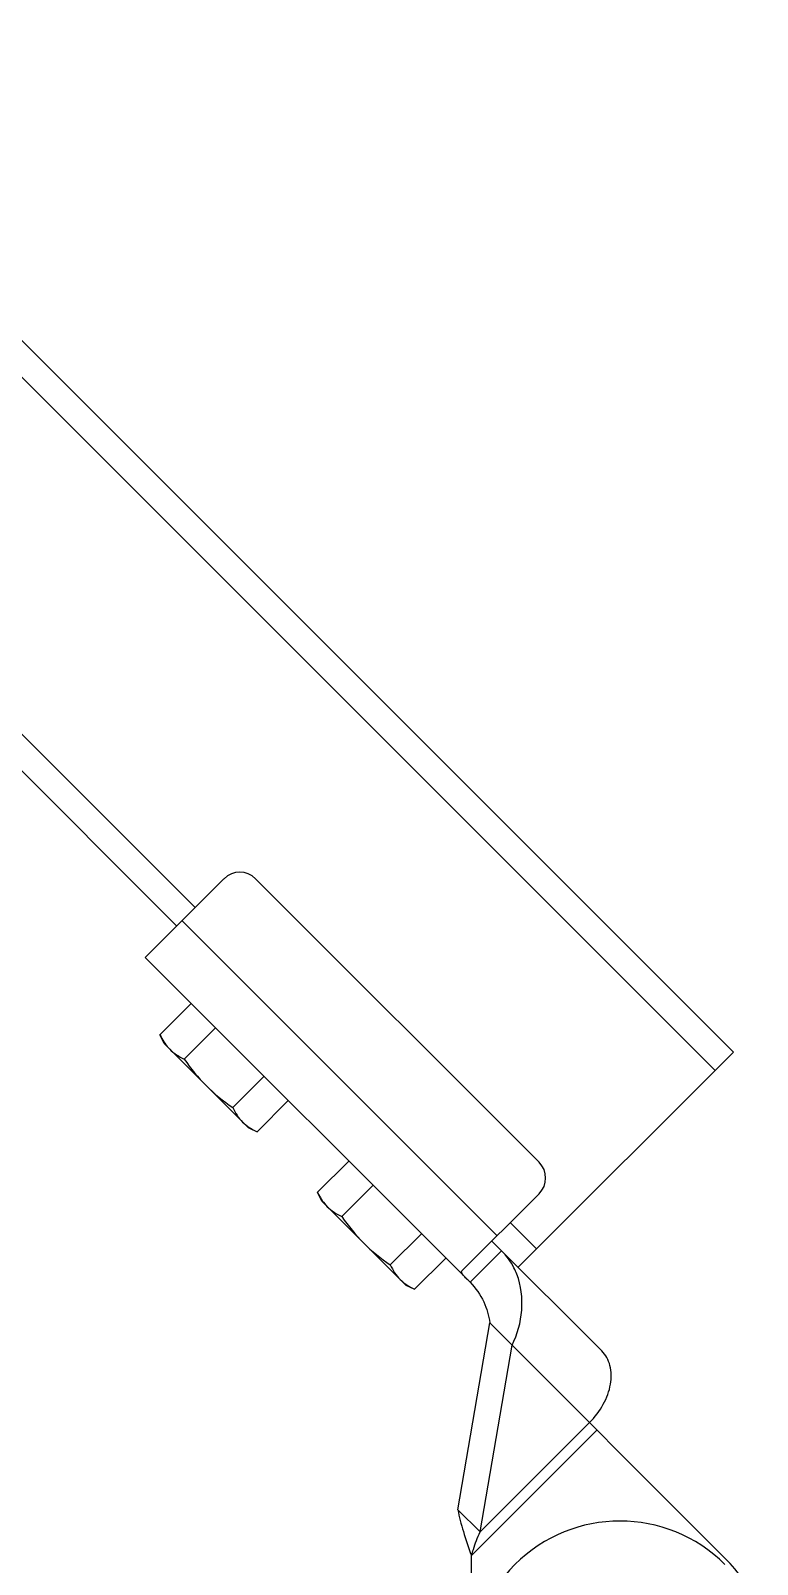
# Model space of a CAD drawing. Extents: x 27938 to 1507990, y 110129 to 923079.
# Drawn here: x 459503 to 460668, y 341410 to 343870 of the extents above; entities that cross this region are included whole.
import ezdxf

# ---------------------------------------------------------------- set-up
doc = ezdxf.new("R2010")
doc.units = 0
doc.header["$LTSCALE"] = 1000
doc.header["$MEASUREMENT"] = 0

msp = doc.modelspace()

# ---------------------------------------------------------------- linework, layer by layer
at = {"linetype": 'Continuous'}
for p, q in [((456420.8, 346440.9), (460629.7, 342232)), ((456391.4, 346411.4), (460600.2, 342202.6)), ((456652.4, 345577.9), (459766.7, 342463.6)), ((456622.9, 345548.4), (459737.3, 342434.1)), ((459686.7, 342383.6), (459813, 342509.9)), ((459863.5, 342509.9), (460318.2, 342055.2)), ((459745.7, 342442.5), (460250.8, 341937.4)), ((460207.5, 341862.8), (459686.7, 342383.6)), ((459760.5, 342309.8), (459710.4, 342259.7)), ((459799.4, 342270.9), (459749.3, 342220.8)), ((459717, 342245.5), (459710.4, 342259.7)), ((459717, 342245.5), (459851.7, 342110.8)), ((460629.7, 342232), (460284.5, 341886.9)), ((459877.2, 342193.2), (459827.1, 342143.1)), ((459916.1, 342154.3), (459866, 342104.2)), ((459851.7, 342110.8), (459866, 342104.2)), ((460013.1, 342057.2), (459963, 342007.1)), ((459969.6, 341992.9), (459963, 342007.1)), ((460052, 342018.3), (460001.9, 341968.3)), ((460194.3, 341880.9), (460318.2, 342004.7)), ((459969.6, 341992.9), (460104.3, 341858.2)), ((460271.9, 341958.4), (460314, 341916.3)), ((460129.7, 341940.6), (460079.6, 341890.5)), ((460242.4, 341928.9), (460418.6, 341752.8)), ((460168.6, 341901.7), (460118.5, 341851.6)), ((460207.5, 341862.8), (460258, 341913.3)), ((460104.3, 341858.2), (460118.5, 341851.6)), ((460187.8, 341498.1), (460239.1, 341797.5)), ((460239.1, 341797.5), (460616, 341420.6)), ((460223.5, 341462.4), (460274.8, 341761.8)), ((460398.9, 341637.8), (460223.5, 341462.4)), ((460209.5, 341424.6), (460410.8, 341625.9)), ((460187.8, 341498.1), (460223.5, 341462.4)), ((460209.5, 341241.8), (460209.5, 341424.6))]:
    msp.add_line(p, q, dxfattribs=at)
for centre, radius, start, end in [((459838.3, 342484.6), 35.7, 45, 135), ((460292.9, 342030), 35.7, 315, 45), ((460447.7, 341241.8), 238.1, 45, 225), ((460447.7, 341252.2), 238.1, 22.3697, 45)]:
    msp.add_arc(centre, radius, start, end, dxfattribs=at)
for points, knots in [([(459710.4, 342259.7), (459711, 342258.5), (459713.2, 342253.9), (459715.9, 342249.4), (459718, 342246.2)], [0, 0, 0, 0, 0.253346, 1, 1, 1, 1]), ([(459726.1, 342236.5), (459729.3, 342233.2), (459736.7, 342227.3), (459745, 342222.8), (459749.3, 342220.8)], [0, 0, 0, 0, 0.493589, 1, 1, 1, 1]), ([(459827.1, 342143.1), (459829.1, 342138.8), (459833.5, 342130.5), (459839.5, 342123.1), (459842.7, 342119.8)], [0, 0, 0, 0, 0.506411, 1, 1, 1, 1]), ([(459842.7, 342119.8), (459846, 342116.6), (459853.4, 342110.6), (459861.7, 342106.2), (459866, 342104.2)], [0, 0, 0, 0, 0.493589, 1, 1, 1, 1]), ([(459963, 342007.1), (459963.5, 342006), (459965.8, 342001.3), (459968.4, 341996.8), (459970.6, 341993.6)], [0, 0, 0, 0, 0.253346, 1, 1, 1, 1]), ([(459978.6, 341983.9), (459981.9, 341980.6), (459989.3, 341974.7), (459997.6, 341970.3), (460001.9, 341968.3)], [0, 0, 0, 0, 0.493589, 1, 1, 1, 1]), ([(460282.5, 341875.6), (460281.1, 341879.1), (460275, 341892.9), (460266, 341905.4), (460258, 341913.3)], [0, 0, 0, 0, 0.252907, 1, 1, 1, 1]), ([(460079.6, 341890.5), (460081.7, 341886.2), (460086.1, 341877.9), (460092, 341870.5), (460095.3, 341867.3)], [0, 0, 0, 0, 0.506411, 1, 1, 1, 1]), ([(460207.5, 341862.8), (460205.5, 341864.9), (460201.6, 341868.8), (460197, 341873.5), (460192.7, 341879.2), (460194.3, 341880.9)], [0, 0, 0, 0, 0.378665, 0.693291, 1, 1, 1, 1]), ([(460095.3, 341867.3), (460098.6, 341864), (460105.9, 341858.1), (460114.2, 341853.6), (460118.5, 341851.6)], [0, 0, 0, 0, 0.493589, 1, 1, 1, 1]), ([(460207.5, 341862.8), (460216.5, 341853.8), (460230.7, 341833), (460237.3, 341809.1), (460239.1, 341797.5)], [0, 0, 0, 0, 0.522516, 1, 1, 1, 1]), ([(460274.8, 341761.8), (460283.3, 341779.3), (460294.2, 341817.5), (460289.4, 341857.5), (460282.5, 341875.6)], [0, 0, 0, 0, 0.500769, 1, 1, 1, 1]), ([(460398.9, 341637.8), (460407.5, 341646.5), (460422.1, 341665.6), (460434.2, 341697.6), (460434.4, 341728.8), (460424.9, 341746.4), (460418.6, 341752.8)], [0, 0, 0, 0, 0.287971, 0.555344, 0.790532, 1, 1, 1, 1]), ([(460187.8, 341498.1), (460189.9, 341486.3), (460196.8, 341461.7), (460205.1, 341437.5), (460209.5, 341424.6)], [0, 0, 0, 0, 0.468219, 1, 1, 1, 1]), ([(460209.5, 341424.6), (460210.6, 341427.9), (460214.7, 341440.7), (460219.2, 341453.3), (460223.5, 341462.4)], [0, 0, 0, 0, 0.254643, 1, 1, 1, 1])]:
    msp.add_open_spline(points, degree=3, knots=knots, dxfattribs=at)
for points in [[(459718, 342246.2), (459720.4, 342242.7), (459723.1, 342239.4), (459726.1, 342236.5)], [(459749.3, 342220.8), (459759.8, 342205.7), (459771.4, 342191.2), (459784.4, 342178.2)], [(459784.4, 342178.2), (459797.4, 342165.1), (459811.9, 342153.5), (459827.1, 342143.1)], [(459970.6, 341993.6), (459973, 341990.1), (459975.7, 341986.9), (459978.6, 341983.9)], [(460001.9, 341968.3), (460012.4, 341953.1), (460023.9, 341938.6), (460037, 341925.6)], [(460037, 341925.6), (460050, 341912.6), (460064.5, 341901), (460079.6, 341890.5)]]:
    msp.add_open_spline(points, degree=3, dxfattribs=at)

doc.saveas('drawing.dxf')
